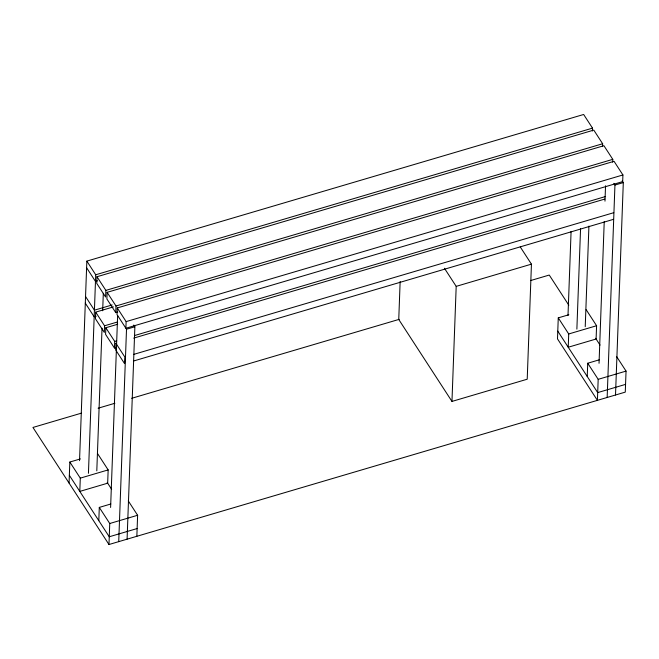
<?xml version="1.0" encoding="UTF-8"?>
<svg xmlns="http://www.w3.org/2000/svg" width="659" height="659" viewBox="0 0 659 659"><rect width="100%" height="100%" fill="white"/><g stroke="black" fill="none" stroke-linecap="round" stroke-linejoin="round"><path stroke-width="0.99" d="M69.063 483.055L69.838 462.041L80.406 458.919M79.533 460.682L86.848 261.121L583.643 114.477L592.515 128.134L592.408 130.984M69.838 462.041L80.291 478.137L79.805 491.408L107.672 483.187L108.158 469.908L97.705 453.812M88.438 473.31L95.72 274.778L86.848 261.121M95.687 312.135L95.448 318.775L104.32 332.433L104.559 325.793L95.687 312.135L113.43 306.896M96.988 276.731L96.741 283.37L105.613 297.028L105.86 290.388L96.988 276.731L593.775 130.087L602.647 143.744L602.548 146.595M96.799 470.847L102.03 328.207M102.672 310.76L103.315 293.313M98.809 520.676L99.295 507.405L110.827 503.995M117.656 324.253L105.827 327.745L105.58 334.385L114.452 348.043L116.421 347.458M612.681 162.205L612.788 159.354L603.916 145.697L107.12 292.341L106.882 298.98L115.753 312.638L117.722 312.053M114.452 348.043L114.699 341.403L105.827 327.745M115.753 312.638L115.992 305.998L107.12 292.341M117.261 307.951L126.133 321.608L125.885 328.248L622.681 181.604L622.92 174.964L614.056 161.307L117.261 307.951L117.022 314.59L126.512 329.22L118.727 541.64M616.7 356.7L626.05 371.099L625.276 392.121L108.974 544.523L109.748 523.501L99.295 507.405M110.605 507.463L117.64 315.562M127.088 539.177L134.873 326.757L133.761 325.044M136.85 536.294L137.616 515.272L128.266 500.873M400.145 281.467L398.753 319.475L451.967 401.422L527.216 379.213L531.442 264.152L520.239 246.903M451.967 401.422L456.193 286.36L444.421 268.246M568.841 314.747L558.264 317.869L557.498 338.883L597.408 400.351L598.183 379.329L587.729 363.233L599.262 359.822M568 315.48L571.089 231.334M558.264 317.869L568.717 333.965L568.231 347.235L596.098 339.014L596.593 325.735L586.139 309.639M576.872 329.138L580.563 228.574M585.233 326.675L588.924 226.103M587.235 376.503L587.729 363.233M599.039 363.29L604.229 221.671M604.978 201.152L605.547 185.756M607.153 397.468L614.946 185.047L613.834 183.342M615.514 395.005L623.307 182.584L622.195 180.879M95.72 274.778L592.515 128.134M97.45 280.833L95.481 281.418L86.609 267.76M105.86 290.388L602.647 143.744M112.162 304.944L94.418 310.183L85.555 296.525M115.992 305.998L612.788 159.354M96.148 316.238L94.179 316.822L85.308 303.165M104.559 325.793L117.376 322.012M126.133 321.608L622.92 174.964M126.512 329.22L134.873 326.757M614.946 185.047L623.307 182.584M114.699 341.403L116.668 340.818M134.411 335.579L605.572 196.506M133.703 338.116L604.871 199.043M133.703 354.394L613.743 212.7M133.464 361.033L613.496 219.332M456.193 286.36L531.442 264.152M81.321 413.177L32.95 427.452L108.974 544.523M98.109 408.218L114.888 403.267M131.668 398.308L399.197 319.343M530.495 280.586L549.252 275.05L568.816 305.183M80.291 478.137L108.158 469.908M568.717 333.965L596.593 325.735M109.748 523.501L137.616 515.272M598.183 379.329L626.05 371.099M137.13 528.551L109.262 536.772L69.343 475.312M625.564 384.378L597.697 392.599L557.778 331.139M595.629 338.281L600.061 345.11M107.195 482.454L111.635 489.283M115.959 343.355L115.72 349.987L124.592 363.644L124.831 357.013L115.959 343.355"/></g></svg>
